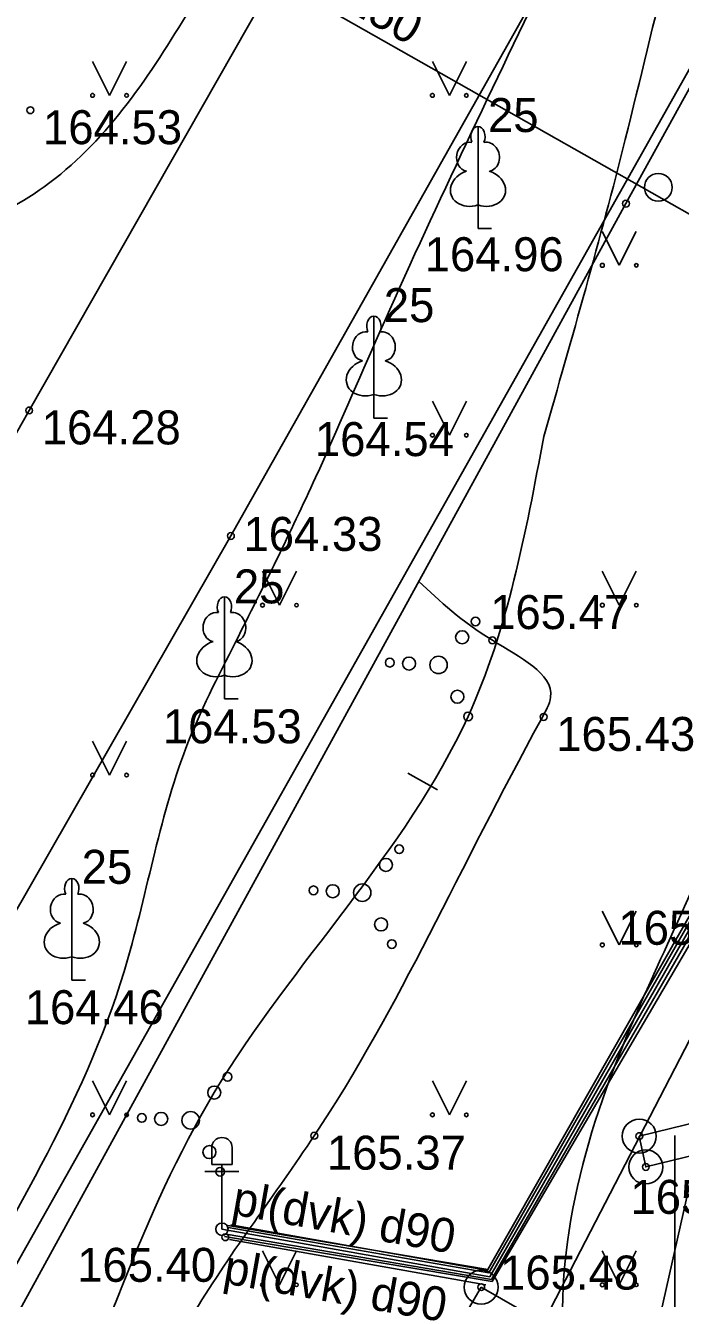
# Model space of a CAD drawing. Extents: x 634701 to 634899, y 303348 to 303488.
# Drawn here: x 634793.76 to 634803.4, y 303407.3 to 303426.03 of the extents above; entities that cross this region are included whole.
import ezdxf

# ---------------------------------------------------------------- set-up
doc = ezdxf.new("R2010")
doc.units = 0
for name, color, linetype in [('APGS_ELEM_####_####_#', 7, 'Continuous'), ('APGS_VADP_ZSPR_####_I', 7, 'Continuous'), ('BUVE_EKAS_RAKS_TKST_#', 7, 'Continuous'), ('BUVE_ELEM_####_####_#', 7, 'Continuous'), ('BUVE_LINB_####_####_#', 7, 'Continuous'), ('CELI_CMAL_####_####_#', 7, 'Continuous'), ('ELEK_ACRL_####_####_#', 7, 'Continuous'), ('ELEK_ACRL_####_TKST_#', 7, 'Continuous'), ('ELEK_VADP_ZSPR_####_I', 7, 'Continuous'), ('LKAN_VADP_PAST_####_#', 7, 'Continuous'), ('LKAN_VADP_PAST_TKST_#', 7, 'Continuous'), ('NORB_ZOGS_MBST_####_#', 7, 'Continuous'), ('RELJ_AATZ_####_TKST_#', 7, 'Continuous'), ('RELJ_ELEM_####_####_#', 7, 'Continuous'), ('RELJ_HORZ_PAMT_####_#', 7, 'Continuous'), ('RELJ_NOGA_####_####_#', 7, 'Continuous'), ('RELJ_NOGL_####_####_#', 7, 'Continuous'), ('ROBZ_UZMR_####_####_#', 7, 'Continuous'), ('SAKT_VADP_KABE_####_#', 7, 'Continuous'), ('TERT_DIAM_####_TKST_#', 7, 'Continuous'), ('TERT_ELEM_####_####_#', 7, 'Continuous'), ('TERT_KONT_####_####_#', 7, 'Continuous'), ('UDTK_VADP_UDEN_####_#', 7, 'Continuous')]:
    doc.layers.add(name, color=color, linetype=linetype)

msp = doc.modelspace()

# ---------------------------------------------------------------- linework, layer by layer
at = {"layer": 'APGS_ELEM_####_####_#'}
for p, q in [((634796.504, 303409.518), (634796.504, 303409.268)), ((634796.804, 303409.518), (634796.804, 303409.268)), ((634796.404, 303409.168), (634796.904, 303409.168)), ((634796.504, 303409.268), (634796.654, 303409.268)), ((634796.654, 303408.318), (634796.654, 303409.268)), ((634796.804, 303409.268), (634796.654, 303409.268))]:
    msp.add_line(p, q, dxfattribs=at)
msp.add_circle((634796.654, 303408.318), 0.0907, dxfattribs=at)
msp.add_arc((634796.654, 303409.518), 0.15, 0, 180, dxfattribs=at)
at = {"layer": 'APGS_VADP_ZSPR_####_I'}
for p, q in [((634805.608, 303416.35), (634800.596, 303407.618)), ((634800.596, 303407.618), (634796.654, 303408.318))]:
    msp.add_line(p, q, dxfattribs=at)
at = {"layer": 'BUVE_EKAS_RAKS_TKST_#'}
msp.add_line((634803.315, 303406.628), (634803.315, 303409.697), dxfattribs=at)
at = {"layer": 'BUVE_ELEM_####_####_#'}
for centre in [(634802.794, 303409.688), (634802.89, 303409.234), (634800.468, 303407.465)]:
    msp.add_circle(centre, 0.25, dxfattribs=at)
at = {"layer": 'BUVE_LINB_####_####_#'}
for points in [[(634802.794, 303409.688), (634805.075, 303410.247)], [(634802.794, 303409.688), (634802.89, 303409.234), (634805.186, 303409.797)], [(634800.468, 303407.465), (634801.329, 303406.972), (634800.161, 303404.893), (634799.245, 303405.376), (634800.468, 303407.465)]]:
    msp.add_lwpolyline(points, dxfattribs=at)
at = {"layer": 'CELI_CMAL_####_####_#'}
for p, q in [((634793.817, 303420.365), (634802.953, 303436.411)), ((634787.219, 303408.79), (634793.817, 303420.365))]:
    msp.add_line(p, q, dxfattribs=at)
msp.add_lwpolyline([(634813.721, 303448.199), (634812.752, 303446.636), (634811.298, 303444.121), (634806.036, 303434.934), (634796.785, 303418.518), (634790.277, 303407.167), (634784.766, 303397.622)], dxfattribs=at)
at = {"layer": 'ELEK_ACRL_####_####_#'}
for p, q in [((634796.786, 303408.385), (634800.572, 303407.709)), ((634796.767, 303408.167), (634800.537, 303407.502))]:
    msp.add_line(p, q, dxfattribs=at)
at = {"layer": 'ELEK_VADP_ZSPR_####_I'}
for p, q in [((634805.505, 303416.39), (634800.565, 303407.725)), ((634805.555, 303416.376), (634800.58, 303407.674)), ((634800.618, 303407.578), (634805.682, 303416.343)), ((634800.629, 303407.547), (634805.788, 303416.364)), ((634796.689, 303408.21), (634800.629, 303407.547)), ((634796.714, 303408.246), (634800.618, 303407.578)), ((634800.565, 303407.725), (634796.741, 303408.372)), ((634800.58, 303407.674), (634796.747, 303408.345))]:
    msp.add_line(p, q, dxfattribs=at)
at = {"layer": 'LKAN_VADP_PAST_####_#'}
msp.add_line((634812.999, 303417.883), (634790.148, 303430.843), dxfattribs=at)
at = {"layer": 'NORB_ZOGS_MBST_####_#'}
msp.add_lwpolyline([(634814.055, 303444.177), (634802.598, 303423.408), (634792.777, 303405.492), (634788.127, 303396.845), (634787.358, 303394.495), (634788.959, 303392.945), (634794.511, 303387.347)], dxfattribs=at)
at = {"layer": 'RELJ_ELEM_####_####_#'}
for centre in [(634793.835, 303424.782), (634802.598, 303423.408), (634793.817, 303420.365), (634796.785, 303418.518), (634800.632, 303416.983), (634801.386, 303415.855), (634798.012, 303409.694), (634802.794, 303409.688), (634802.89, 303409.234), (634796.703, 303408.2), (634800.468, 303407.465)]:
    msp.add_circle(centre, 0.05, dxfattribs=at)
at = {"layer": 'RELJ_HORZ_PAMT_####_#'}
msp.add_line((634799.388, 303415.027), (634799.824, 303414.783), dxfattribs=at)
for points in [[(634801.389, 303419.983), (634802.588, 303424.353), (634804.043, 303429.551), (634806.098, 303433.693), (634808.36, 303437.95), (634810.041, 303441.927)], [(634798.385, 303428.388), (634801.346, 303435.339), (634801.662, 303437.74), (634800.975, 303438.537), (634798.891, 303435.881), (634797.094, 303431.439), (634797.094, 303428.398), (634796.126, 303426.178), (634794.04, 303423.657), (634791.272, 303422.658), (634788.849, 303422.658), (634786.427, 303422.658)], [(634788.883, 303389.974), (634786.566, 303393.69), (634786.253, 303397.003), (634789.221, 303401.23), (634792.474, 303406.543), (634795.214, 303412.112), (634796.123, 303415.396), (634796.857, 303416.965), (634798.031, 303419.379), (634798.978, 303421.521), (634801.41, 303426.726)], [(634801.389, 303419.983), (634800.274, 303415.863), (634796.54, 303410.328), (634793.993, 303404.55), (634791.503, 303398.443), (634791.503, 303395.073), (634792.38, 303391.247), (634793.608, 303386.509)], [(634808.093, 303400.198), (634806.304, 303402.514), (634802.972, 303403.567), (634801.955, 303405.182), (634802.306, 303410.377), (634803.849, 303413.957), (634805.027, 303418.432), (634805.083, 303419.34)]]:
    msp.add_spline(points, degree=3, dxfattribs=at)
at = {"layer": 'RELJ_NOGA_####_####_#'}
msp.add_spline([(634809.563, 303470.58), (634807.705, 303467.202), (634805.618, 303463.945), (634803.449, 303460.731), (634802.381, 303459.115), (634801.349, 303457.48), (634798.726, 303453.194), (634796.105, 303448.907), (634793.589, 303444.677), (634791.129, 303440.413), (634788.665, 303436.151), (634786.134, 303431.93), (634784.551, 303429.455), (634782.916, 303427.014), (634781.272, 303424.578), (634779.662, 303422.121), (634777.259, 303418.272), (634773.465, 303411.742), (634772.855, 303410.559), (634772.322, 303409.326), (634771.336, 303406.809), (634770.217, 303404.393), (634768.674, 303402.277), (634766.457, 303400.003)], degree=3, dxfattribs=at)
at = {"layer": 'RELJ_NOGL_####_####_#'}
msp.add_spline([(634814.739, 303470.58), (634812.655, 303466.786), (634811.551, 303464.954), (634810.353, 303463.179), (634809.142, 303461.411), (634807.999, 303459.601), (634805.825, 303455.855), (634803.688, 303452.09), (634799.515, 303444.503), (634797.583, 303440.881), (634795.7, 303437.232), (634793.823, 303433.582), (634791.906, 303429.954), (634791.127, 303428.626), (634790.273, 303427.342), (634788.442, 303424.848), (634786.614, 303422.352), (634785.764, 303421.066), (634784.99, 303419.734), (634784.55, 303418.749), (634784.191, 303417.724), (634783.831, 303416.701), (634783.384, 303415.719), (634782.049, 303413.246), (634780.68, 303410.793), (634779.314, 303408.339), (634777.989, 303405.863), (634777.346, 303404.605), (634776.724, 303403.333), (634775.287, 303400.913), (634772.709, 303397.571)], degree=3, dxfattribs=at)
at = {"layer": 'ROBZ_UZMR_####_####_#'}
for points in [[(634820.726, 303455.929), (634786.54, 303395.22), (634793.93, 303384.64), (634818.16, 303386.76), (634820.726, 303386.871)], [(634793.546, 303384.616), (634793.93, 303384.64), (634786.54, 303395.22), (634820.726, 303455.929)]]:
    msp.add_lwpolyline(points, dxfattribs=at)
at = {"layer": 'SAKT_VADP_KABE_####_#'}
msp.add_line((634805.886, 303419.453), (634798.064, 303384.616), dxfattribs=at)
at = {"layer": 'TERT_ELEM_####_####_#'}
for p, q in [((634794.75, 303425.5), (634795, 303425)), ((634795, 303425), (634795.25, 303425.5)), ((634799.75, 303425.5), (634800, 303425)), ((634800, 303425), (634800.25, 303425.5)), ((634800.421, 303423.389), (634800.421, 303423.042)), ((634800.421, 303423.042), (634800.621, 303423.042)), ((634802.25, 303423), (634802.5, 303422.5)), ((634802.5, 303422.5), (634802.75, 303423)), ((634798.889, 303420.6), (634798.889, 303420.253)), ((634799.75, 303420.5), (634800, 303420)), ((634800, 303420), (634800.25, 303420.5)), ((634798.889, 303420.253), (634799.089, 303420.253)), ((634797.25, 303418), (634797.5, 303417.5)), ((634797.5, 303417.5), (634797.75, 303418)), ((634802.25, 303418), (634802.5, 303417.5)), ((634802.5, 303417.5), (634802.75, 303418)), ((634796.69, 303416.469), (634796.69, 303416.122)), ((634796.69, 303416.122), (634796.89, 303416.122)), ((634794.75, 303415.5), (634795, 303415)), ((634795, 303415), (634795.25, 303415.5)), ((634802.25, 303413), (634802.5, 303412.5)), ((634802.5, 303412.5), (634802.75, 303413)), ((634794.445, 303412.327), (634794.445, 303411.98)), ((634794.445, 303411.98), (634794.645, 303411.98)), ((634794.75, 303410.5), (634795, 303410)), ((634795, 303410), (634795.25, 303410.5)), ((634799.75, 303410.5), (634800, 303410)), ((634800, 303410), (634800.25, 303410.5)), ((634797.25, 303408), (634797.5, 303407.5)), ((634797.5, 303407.5), (634797.75, 303408)), ((634802.25, 303408), (634802.5, 303407.5)), ((634802.5, 303407.5), (634802.75, 303408))]:
    msp.add_line(p, q, dxfattribs=at)
for points in [[(634800.421, 303424.542), (634800.421, 303423.389)], [(634800.51, 303424.309), (634800.509, 303424.31)], [(634798.889, 303421.753), (634798.889, 303420.6)], [(634798.978, 303421.521), (634798.977, 303421.521)], [(634796.69, 303417.622), (634796.69, 303416.469)], [(634796.78, 303417.39), (634796.779, 303417.391)], [(634794.445, 303413.48), (634794.445, 303412.327)], [(634794.534, 303413.248), (634794.533, 303413.249)]]:
    msp.add_lwpolyline(points, dxfattribs=at)
for centre, radius in [((634794.75, 303425), 0.028), ((634795.25, 303425), 0.0263), ((634799.75, 303425), 0.028), ((634800.25, 303425), 0.0263), ((634803.073, 303423.647), 0.204), ((634802.25, 303422.5), 0.028), ((634802.75, 303422.5), 0.0263), ((634799.75, 303420), 0.028), ((634800.25, 303420), 0.0263), ((634797.25, 303417.5), 0.028), ((634797.75, 303417.5), 0.0263), ((634802.25, 303417.5), 0.028), ((634802.75, 303417.5), 0.0263), ((634800.384, 303417.259), 0.064), ((634800.188, 303417.027), 0.096), ((634799.122, 303416.654), 0.064), ((634799.406, 303416.64), 0.096), ((634799.84, 303416.62), 0.128), ((634800.117, 303416.153), 0.096), ((634800.274, 303415.863), 0.064), ((634794.75, 303415), 0.028), ((634795.25, 303415), 0.0263), ((634799.262, 303413.909), 0.064), ((634799.066, 303413.678), 0.096), ((634798, 303413.304), 0.064), ((634798.284, 303413.291), 0.096), ((634798.718, 303413.27), 0.128), ((634798.995, 303412.803), 0.096), ((634799.152, 303412.514), 0.064), ((634802.25, 303412.5), 0.028), ((634802.75, 303412.5), 0.0263), ((634796.737, 303410.56), 0.064), ((634796.54, 303410.328), 0.096), ((634794.75, 303410), 0.028), ((634795.25, 303410), 0.0263), ((634795.474, 303409.955), 0.064), ((634795.759, 303409.941), 0.096), ((634796.193, 303409.92), 0.128), ((634799.75, 303410), 0.028), ((634800.25, 303410), 0.0263), ((634796.469, 303409.453), 0.096), ((634796.627, 303409.164), 0.064), ((634797.25, 303407.5), 0.028), ((634797.75, 303407.5), 0.0263), ((634802.25, 303407.5), 0.028), ((634802.75, 303407.5), 0.0263)]:
    msp.add_circle(centre, radius, dxfattribs=at)
for centre, major_axis, ratio, start_param, end_param in [((634800.421, 303424.392), (0, -0.15), 0.707107, 3.14537, 5.287485), ((634800.42, 303424.392), (0, -0.15), 0.707107, 0.995701, 3.137816), ((634800.292, 303424.097), (-0.039, -0.212), 0.861323, 3.141593, 6.283185), ((634800.549, 303424.097), (0.039, -0.212), 0.861323, 0, 3.141593), ((634800.331, 303423.635), (0.307, 0.095), 0.814445, 1.570796, 4.752015), ((634800.51, 303423.635), (-0.307, 0.095), 0.814445, 1.531171, 4.712389), ((634798.889, 303421.603), (0, -0.15), 0.707107, 3.14537, 5.287485), ((634798.888, 303421.603), (0, -0.15), 0.707107, 0.995701, 3.137816), ((634798.76, 303421.308), (-0.039, -0.212), 0.861323, 3.141593, 6.283185), ((634799.017, 303421.308), (0.039, -0.212), 0.861323, 0, 3.141593), ((634798.799, 303420.846), (0.307, 0.095), 0.814445, 1.570796, 4.752015), ((634798.978, 303420.846), (-0.307, 0.095), 0.814445, 1.531171, 4.712389), ((634796.69, 303417.472), (0, -0.15), 0.707107, 3.14537, 5.287485), ((634796.69, 303417.472), (0, -0.15), 0.707107, 0.995701, 3.137816), ((634796.562, 303417.178), (-0.039, -0.212), 0.861323, 3.141593, 6.283185), ((634796.818, 303417.178), (0.039, -0.212), 0.861323, 0, 3.141593), ((634796.6, 303416.715), (0.307, 0.095), 0.814445, 1.570796, 4.752015), ((634796.78, 303416.715), (-0.307, 0.095), 0.814445, 1.531171, 4.712389), ((634794.445, 303413.33), (0, -0.15), 0.707107, 3.14537, 5.287485), ((634794.444, 303413.33), (0, -0.15), 0.707107, 0.995701, 3.137816), ((634794.316, 303413.035), (-0.039, -0.212), 0.861323, 3.141593, 6.283185), ((634794.573, 303413.035), (0.039, -0.212), 0.861323, 0, 3.141593), ((634794.355, 303412.573), (0.307, 0.095), 0.814445, 1.570796, 4.752015), ((634794.534, 303412.573), (-0.307, 0.095), 0.814445, 1.531171, 4.712389)]:
    msp.add_ellipse(centre, major_axis=major_axis, ratio=ratio, start_param=start_param, end_param=end_param, dxfattribs=at)
at = {"layer": 'TERT_KONT_####_####_#'}
msp.add_spline([(634788.625, 303397.771), (634789.907, 303397.507), (634791.77, 303397.334), (634792.663, 303398.921), (634793.981, 303402.136), (634796.256, 303407.111), (634798.012, 303409.694), (634801.351, 303415.82), (634801.489, 303416.148), (634800.632, 303416.983), (634799.55, 303417.848)], degree=3, dxfattribs=at)
at = {"layer": 'UDTK_VADP_UDEN_####_#'}
msp.add_line((634808.329, 303420.37), (634790.468, 303385.862), dxfattribs=at)

# ---------------------------------------------------------------- texts
at = {"layer": 'ELEK_ACRL_####_TKST_#'}
for rotation, p in [(349.8754, (634796.782, 303408.539)), (349.9963, (634796.655, 303407.526))]:
    msp.add_text('pl(dvk) d90', height=0.5, rotation=rotation, dxfattribs=at).set_placement(p)
at = {"layer": 'LKAN_VADP_PAST_TKST_#'}
msp.add_text('d150', height=0.5, rotation=330.658, dxfattribs=at).set_placement((634798.12, 303426.458))
at = {"layer": 'RELJ_AATZ_####_TKST_#'}
for s, p in [(' 164.53', (634793.835, 303424.282)), (' 164.96', (634799.451, 303422.413)), (' 164.28', (634793.817, 303419.865)), (' 164.54', (634797.835, 303419.693)), (' 164.33', (634796.785, 303418.298)), (' 165.47', (634800.414, 303417.148)), (' 164.53', (634795.598, 303415.467)), (' 165.43', (634801.386, 303415.355)), (' 165.55', (634802.301, 303412.503)), (' 164.46', (634793.567, 303411.335)), (' 165.37', (634798.012, 303409.194)), (' 165.57', (634802.478, 303408.544)), (' 165.40', (634794.338, 303407.544)), (' 165.48', (634800.56, 303407.43))]:
    msp.add_text(s, height=0.5, dxfattribs=at).set_placement(p)
at = {"layer": 'TERT_DIAM_####_TKST_#'}
for p in [(634800.568, 303424.461), (634799.035, 303421.664), (634796.829, 303417.526), (634794.59, 303413.4)]:
    msp.add_text('25', height=0.5, dxfattribs=at).set_placement(p)

doc.saveas('drawing.dxf')
